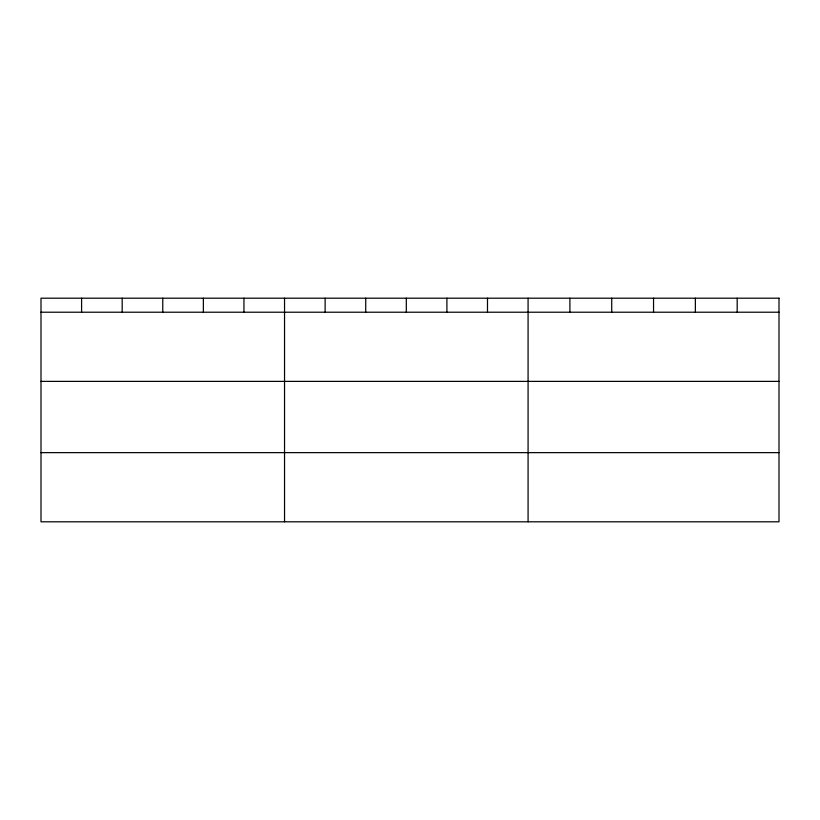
<?xml version="1.0" encoding="UTF-8"?>
<svg xmlns="http://www.w3.org/2000/svg" width="820" height="820" viewBox="0 0 820 820"><rect width="100%" height="100%" fill="white"/><g stroke="black" fill="none" stroke-linecap="round" stroke-linejoin="round"><path stroke-width="1.23" d="M41 312.215L779 312.215M41 381.382L779 381.382M41 452.64L779 452.64M737.18 298.193L737.18 312.215M695.36 298.193L695.36 312.215M653.54 298.193L653.54 312.215M611.72 298.193L611.72 312.215M569.9 298.193L569.9 312.215M528.08 298.193L528.08 521.807M487.49 298.193L487.49 312.215M446.9 298.193L446.9 312.215M406.31 298.193L406.31 312.215M365.72 298.193L365.72 312.215M325.13 298.193L325.13 312.215M284.54 298.193L284.54 521.807M243.95 298.193L243.95 312.215M203.36 298.193L203.36 312.215M162.77 298.193L162.77 312.215M122.18 298.193L122.18 312.215M81.59 298.193L81.59 312.215M779 298.193L41 298.193L41 521.807L779 521.807L779 298.193"/></g></svg>
